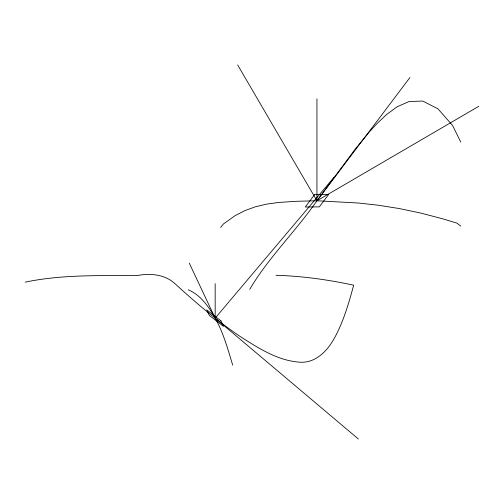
<?xml version="1.0" encoding="UTF-8"?>
<svg xmlns="http://www.w3.org/2000/svg" width="504" height="504" viewBox="0 0 504 504"><rect width="100%" height="100%" fill="white"/><g stroke="black" fill="none" stroke-linecap="round" stroke-linejoin="round"><path stroke-width="0.76" d="M249.719 289.353C268.657 257.323 295.772 231.248 316.94 200.775L409.935 77.528M220.626 227.436L223.36 224.015L235.192 215.618L244.957 210.59L255.452 206.772L266.679 204.12L278.743 202.457L296.554 201.291L316.94 200.775L358.142 202.999L378.069 205.191L398.966 208.499L420.487 213.009L442.273 218.698L456.788 223.058L460.725 226.082M333.963 177.377L215.164 318.163C223.423 332.835 227.877 349.24 232.716 365.173M478.8 106.294L316.94 200.775L237.667 64.972M25.2 282.152C62.345 274.321 100.365 275.846 138.02 275.417C150.778 273.055 164.896 274.529 174.875 283.563C195.313 302.305 216.481 320.374 239.425 335.998C258.199 347.999 278.265 361.242 301.209 362.269C317.948 362.527 329.66 348.088 336.401 334.366C344.257 318.805 349.19 301.99 353.644 285.207C328.104 279.67 302.104 276.06 275.965 275.291M188.219 289.756C200.649 295.048 208.839 306.722 215.164 318.163L358.401 439.028M460.725 142.059L452.598 125.49L437.913 108.776L422.724 101.058L408.964 101.556L397.064 106.829L386.744 114.402L377.635 122.932L369.464 131.771L355.156 149.203L316.94 200.775L316.94 98.803M189.246 263.094L215.164 318.163L215.164 283.664M314.578 194.676L305.279 206.999L319.309 206.873L328.608 194.55L314.578 194.676M220.96 320.884L206.772 309.935L209.362 315.441L223.556 326.39L220.96 320.884"/></g></svg>
